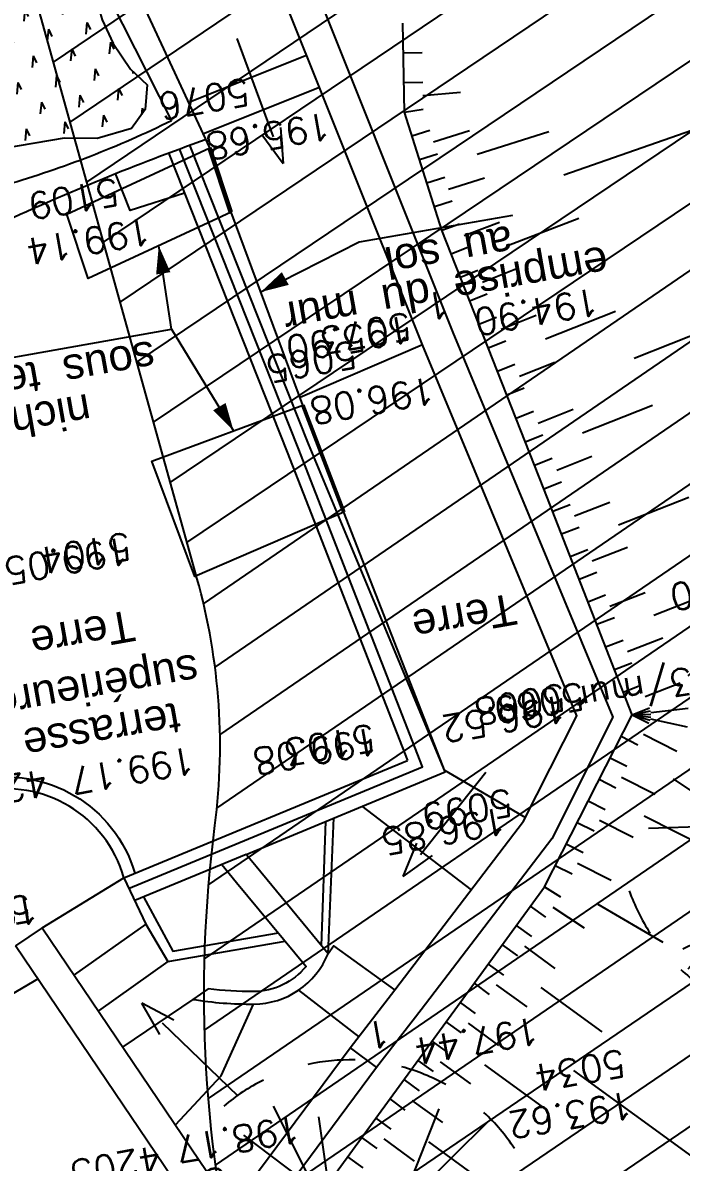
# Model space of a CAD drawing. Extents: x -2313930 to 3286427, y -3858277 to 2572692.
# Drawn here: x 489 to 1328, y 7407 to 8860 of the extents above; entities that cross this region are included whole.
import ezdxf
from ezdxf.enums import TextEntityAlignment as Align
from ezdxf.lldxf.tags import DXFTag

# ---------------------------------------------------------------- set-up
doc = ezdxf.new("R2010")
doc.units = 0
for name, color, linetype, lineweight in [('_GAZELEC-RESERVATION 2', 132, 'Continuous', 18), ('Fond topo - BAT', 252, 'Continuous', 50), ('Fond topo - P', 252, 'Continuous', 50)]:
    doc.layers.add(name, color=color, linetype=linetype, lineweight=lineweight)
for name, color, linetype in [('Fond topo - BAT_ANN', 252, 'Continuous'), ('Fond topo - BAT_TXT', 252, 'Continuous'), ('Fond topo - CLO_MUR', 252, 'Continuous'), ('Fond topo - ESPACE_BOISE', 252, 'Continuous'), ('Fond topo - TAL', 252, 'Continuous'), ('Fond topo - TAL_HAC', 252, 'Continuous'), ('Fond topo - VEG', 252, 'Continuous'), ('Fond topo - VOI_TXT', 252, 'Continuous'), ('Fond topo - Z_500', 252, 'Continuous'), ('prlm-VRD', 2, 'Continuous'), ('SA - EBC', 252, 'Continuous')]:
    doc.layers.add(name, color=color, linetype=linetype)
for name, color, linetype, plot in [('Fond topo - N', 252, 'Continuous', False), ('Fond topo - NCACHE', 252, 'Continuous', False), ('Fond topo - ZCACHE', 252, 'Continuous', False)]:
    doc.layers.add(name, color=color, linetype=linetype, plot=plot)
doc.styles.add('2000_ARIAL', font='arial.ttf', dxfattribs={"height": 0.400000006})
doc.styles.add('SIMPLEX', font='simplex_.ttf', dxfattribs={"height": 1.25})
tags = doc.linetypes.add('L1', pattern=[1.0000000298023224, 0.6000000238418579, -0.4000000059604645]).pattern_tags.tags
tags[6:7] = [DXFTag(74, 4), DXFTag(75, 0), DXFTag(340, '0'), DXFTag(46, 0.0), DXFTag(50, 0.0), DXFTag(44, 0.0), DXFTag(45, 0.0)]
tags[4:5] = [DXFTag(74, 4), DXFTag(75, 0), DXFTag(340, '0'), DXFTag(46, 0.0), DXFTag(50, 0.0), DXFTag(44, 0.0), DXFTag(45, 0.0)]
tags = doc.linetypes.add('L16', pattern=[0.37500001490116125, 0.300000011920929, -0.07500000298023224]).pattern_tags.tags
tags[6:7] = [DXFTag(74, 4), DXFTag(75, 0), DXFTag(340, '0'), DXFTag(46, 0.0), DXFTag(50, 0.0), DXFTag(44, 0.0), DXFTag(45, 0.0)]
tags[4:5] = [DXFTag(74, 4), DXFTag(75, 0), DXFTag(340, '0'), DXFTag(46, 0.0), DXFTag(50, 0.0), DXFTag(44, 0.0), DXFTag(45, 0.0)]
tags = doc.linetypes.add('L8', pattern=[0.22500000894069674, 0.1500000059604645, -0.07500000298023224]).pattern_tags.tags
tags[6:7] = [DXFTag(74, 4), DXFTag(75, 0), DXFTag(340, '0'), DXFTag(46, 0.0), DXFTag(50, 0.0), DXFTag(44, 0.0), DXFTag(45, 0.0)]
tags[4:5] = [DXFTag(74, 4), DXFTag(75, 0), DXFTag(340, '0'), DXFTag(46, 0.0), DXFTag(50, 0.0), DXFTag(44, 0.0), DXFTag(45, 0.0)]

# ---------------------------------------------------------------- blocks, each defined once
blk = doc.blocks.new('ESC01')
at = {"ltscale": 2}
for p, q in [((1.338104, 0), (0, 0)), ((1.257547, 0.126415), (1.7, 0)), ((1.257547, -0.126415), (1.7, 0))]:
    blk.add_line(p, q, dxfattribs=at)
blk = doc.blocks.new('PTOPO')
at = {"layer": 'Fond topo - NCACHE', "style": 'SIMPLEX'}
blk.add_attdef('MAT', text='', height=0.34, dxfattribs=at).set_placement((0.09999999986030161, -0.09999999962747097), align=Align.TOP_LEFT)
at = {"layer": 'Fond topo - ZCACHE', "style": 'SIMPLEX'}
blk.add_attdef('ALT', (0.09999999986030161, 0.09999999962747097), '', height=0.34, dxfattribs=at)
blk = doc.blocks.new('VEG12A')
at = {"ltscale": 2}
for p, q in [((0.01815258799999997, 0.057406781), (0.100441039, 0.47293725)), ((0.05749608, 0.253444298), (0.145517598, 0.414706841)), ((0.037902722, 0.15845596), (-0.06593155700000003, 0.344147082)), ((-0.158788295, 0.086017079), (-0.245985314, 0.284587218)), ((0.04981112299999996, 0.033821695), (0.391570728, 0.285894318)), ((0.143890955, 0.107467204), (0.230033352, 0.253971609)), ((0.2917471699999999, 0.208620217), (0.392372872, 0.233301274)), ((-0.05229389700000003, 0.02983962500000001), (-0.383643778, 0.204631851)), ((-0.25001839, 0.135126714), (-0.3755999820000001, 0.091127132)), ((0.122915307, -0.02992704099999999), (0.317230371, 0.05540147100000001)), ((0.057557527, -0.01766878999999999), (0.411943876, -0.08413611500000001)), ((-0.05265807700000003, -0.029192154), (-0.412380265, -0.256628677)), ((-0.09359106700000003, -0.049762263), (-0.2956446150000001, -0.04653133200000001)), ((0.01825986499999999, -0.057372749), (0.107637982, -0.4128258760000001)), ((0.184132294, -0.04763066399999999), (0.323120213, -0.192805613)), ((0.02259491799999996, -0.07955337300000001), (0.001649748999999978, -0.36183712)), ((-0.151821475, -0.09483882200000002), (-0.2999525240000001, -0.315936062)), ((0.05371548199999998, -0.188497704), (0.197263789, -0.356749422))]:
    blk.add_line(p, q, dxfattribs=at)
for start, end in [(90, 103.8461539085843), (62.30769199853572, 76.15384597947835), (117.6923078993823, 131.5384619204946), (34.61538499867542, 48.46153799321151), (145.3846149358338, 159.2307690506909), (6.923076979206323, 20.76923090842763), (173.0769230068974, 186.9230769931026), (200.7692310571047, 214.6153850641662), (228.4615380795054, 242.3076921006177), (283.8461540205217, 297.6923080014643), (256.1538460914157, 270)]:
    blk.add_arc((0, 0), 0.496982058, start, end, dxfattribs=at)
blk = doc.blocks.new('A$C1F970F0F')
at = {"layer": 'Fond topo - VEG'}
h = blk.add_hatch(dxfattribs=at)
h.set_pattern_fill('LANDE2', color=256, scale=10.0000001, angle=-10.72360141139323, style=0, pattern_type=2)
h.set_pattern_definition([(264.5415095306616, (9750.971630015794, 14785.74238767628), (40.34504237996252, -84.24534251883888), [15.00000015, -78.40770928407707]), (264.5415095306616, (9731.59970288858, 14751.83474161739), (40.34504237996252, -84.24534251883888), [15.00000015, -78.40770928407707]), (264.5415095306616, (9712.227775744037, 14717.927095467), (40.34504237996252, -84.24534251883888), [15.00000015, -78.40770928407707]), (295.5897315306617, (9750.971630015794, 14785.74238767628), (49.23041195806751, 8.738798001327783), [10.0000001, -83.4077093340771]), (295.5897315306617, (9731.59970288858, 14751.83474161739), (49.23041195806751, 8.738798001327783), [10.0000001, -83.4077093340771]), (295.5897315306617, (9712.227775744037, 14717.927095467), (49.23041195806751, 8.738798001327783), [10.0000001, -83.4077093340771])])
h.paths.add_polyline_path([(402.3112610946278, 9053.760915252773), (467.0090992471012, 9087.424570366396), (507.8056451401558, 9101.086619201697), (553.8528710058147, 9091.750365369368), (582.6202307905187, 9071.175482231103), (595.4504581813117, 9028.510636241828), (609.5685951733576, 8998.331373440706), (631.7508805482298, 8965.497906214076), (652.8560764352111, 8945.31390825935), (650.2520582392016, 8913.917405658818), (632.9173511627416, 8889.82828364506), (589.0886175481537, 8876.795382116374), (546.9134431486123, 8877.480258685993), (469.8051911543507, 8864.37661047986), (419.153954237222, 8843.712231938292), (363.2524606420443, 8846.046328226019), (307.7425982917389, 8819.850155145812), (248.6620034991754, 8800.607864193345), (187.2800634416283, 8784.45912606413), (131.764137503774, 8748.171514346303), (117.2591372061879, 8688.39747468704), (91.01025159923552, 8648.718062970176), (30.20320767611634, 8622.748982781495), (-28.00976444200933, 8601.90972020209), (-48.04644723036586, 8619.365020503119), (-56.33789107739494, 8652.913243093468), (-43.74262154196617, 8687.250659616431), (-37.43992015670779, 8717.55282372527), (-41.69477333234227, 8744.81355041717), (-38.71674939766763, 8767.521436884825), (-19.03399232742504, 8811.288349233151), (81.96673904075237, 8854.314429886274), (139.2306060843939, 8893.662518143177), (227.7466465265452, 8928.052230497406), (289.8968977148595, 8979.357371094735), (346.0182111578333, 8992.237727327)])
at = {"layer": 'SA - EBC'}
h = blk.add_hatch(dxfattribs=at)
h.set_pattern_fill('_USER', color=256, scale=74.99999999999999, angle=-325.7236014113932, style=0, pattern_type=0)
h.set_pattern_definition([(34.27639858860678, (-277130161.1279894, -473864756.7787022), (-42.238928459823, 61.97477650275113), [])])
edge = h.paths.add_edge_path()
edge.add_line((5801.470568619522, -3162.013069131843), (4083.559282644929, -3271.123614088357))
edge.add_line((4083.559282644929, -3271.123614088356), (4014.481307725509, -3717.332461968055))
edge.add_line((4014.48130772551, -3717.332461968055), (3135.517961824245, -3810.19300101904))
edge.add_line((3135.517961824245, -3810.19300101904), (2274.245008604417, -3693.648081323564))
edge.add_line((2274.245008604417, -3693.648081323564), (1554.636776175834, -3420.099318784944))
edge.add_arc((2508.775769578408, -2315.674454232369), 1459.498372788833, 157.1868533427094, 229.1754823893534, ccw=False)
edge.add_arc((1966.013830892235, -2087.371785851423), 870.6752834691503, 94.3015183869224, 157.1868533106914, ccw=False)
edge.add_line((1900.708697991695, -1219.149067345796), (2859.239020416566, -1223.495634912559))
edge.add_arc((3100.860739749298, 1265.329539486049), 2500.526305395239, 264.4549516394795, 302.9422754293212)
edge.add_arc((4209.331858878893, -445.3369775435177), 462.1229708170858, 302.9422754305585, 376.8336969250394)
edge.add_arc((2214.122706379954, -1049.006753214115), 2546.655714682971, 16.8336969158998, 38.14703645440247)
edge.add_arc((3041.32627014761, -399.2990096244524), 1494.806919462396, 38.14703657403813, 72.97328584086019)
edge.add_line((3479.031970107599, 1029.988031775616), (2182.437305702805, 1414.38613606858))
edge.add_line((2182.437305702805, 1414.38613606858), (1056.590900019184, 1822.819186472099))
edge.add_arc((1766.412018482452, 3779.442320525911), 2081.398594438606, 212.7495497786225, 250.0603089288685, ccw=False)
edge.add_line((15.86575126143373, 2653.472571668582), (-104.0907319930869, 3091.26353710603))
edge.add_line((-104.0907319930869, 3091.26353710603), (-169.6986146466322, 3639.54836895815))
edge.add_line((-169.6986146466322, 3639.548368958149), (-35.58090533515337, 6158.014854826562))
edge.add_arc((-194.3533792400212, 7143.826589584332), 998.5156357593988, 279.1493507374978, 373.962283499627)
edge.add_arc((2392.201579171132, 7786.918955579627), 1666.786287877102, 172.6269749467245, 193.9622835974407, ccw=False)
edge.add_arc((-45.50651600643437, 8102.354993671941), 791.2455775503726, -7.373025019439765, 16.43829965925021)
edge.add_line((713.3969204091394, 8326.263765657093), (486.7428317772967, 9142.81155059313))
edge.add_line((486.7428317772967, 9142.811550593131), (1338.845530021721, 9564.23852196786))
edge.add_line((1338.845530021721, 9564.23852196786), (1632.623584095551, 8945.24637913095))
edge.add_line((1632.623584095551, 8945.246379130947), (1394.029444699765, 8829.874494032001))
edge.add_line((1394.029444699765, 8829.874494032001), (1731.997733793977, 8131.230781666551))
edge.add_arc((1233.216649704336, 7889.945865525577), 554.0766919865823, -19.640967550384175, 25.815335324856676, ccw=False)
edge.add_line((1755.055695752756, 7703.706797235046), (1558.214479468655, 6807.520788570679))
edge.add_line((1558.214479468655, 6807.52078857068), (1570.021725572625, 6609.158708993335))
edge.add_line((1570.021725572625, 6609.158708993335), (1852.913141606868, 5734.125706863067))
edge.add_line((1852.913141606869, 5734.125706863067), (2726.748207475315, 4020.986816292172))
edge.add_line((2726.748207475315, 4020.986816292172), (3802.352916265851, 4004.947770972833))
edge.add_arc((8355.58168857983, 5950.706307988518), 4951.552134169374, 203.138762427905, 230.8301436200186)
edge.add_arc((13583.66465597079, 12367.85935474512), 13228.79229856088, 230.8301435441083, 233.1638398044412)
edge.add_line((5652.622255943647, 1780.153648245416), (4998.697813068342, 1820.441475819727))
edge.add_line((4998.697813068342, 1820.441475819727), (4863.841220233488, 767.0816613875431))
edge.add_line((4863.841220233488, 767.0816613875434), (5595.355488733695, 631.185878681516))
edge.add_line((5595.355488733695, 631.1858786815158), (5852.747939948536, -2020.707044821664))
edge.add_line((5852.747939948536, -2020.707044821665), (5881.394298709887, -2966.563612924887))
edge.add_line((5881.394298709887, -2966.563612924887), (5801.470568619523, -3162.013069131842))
at = {"layer": 'Fond topo - BAT', "linetype": 'L8', "ltscale": 2, "flags": 128}
for points in [[(759.8106493866673, 8783.169244889517), (732.8838507178107, 8865.155235093578)], [(903.4229099183048, 8400.580271502124), (851.1549975190732, 8537.10629171945)]]:
    blk.add_lwpolyline(points, dxfattribs=at)
at = {"layer": 'Fond topo - BAT_ANN', "ltscale": 2, "flags": 128}
for points in [[(705.7497018288828, 8923.470182524406), (855.9283689005906, 8983.465145832286)], [(724.4295086334633, 8883.32475718427), (872.3297141369951, 8942.409496308312)], [(757.9846012867571, 8782.31957836157), (731.0578026061182, 8864.305568378286)], [(1003.555058804727, 8613.927797948883), (847.6463468381711, 8546.557877338864)], [(1031.720773821426, 8071.689276180755), (1134.897431749705, 8010.992520393319)], [(926.5647836087235, 8025.462540321137), (1065.884403493958, 7919.04808986593)], [(519.1394249430053, 7870.65566873581), (623.226572957115, 7934.336817863186)], [(651.2495309544878, 7875.184627921), (559.7986051897747, 7810.470698712185)], [(968.5417524853899, 7791.605425125225), (890.696556589312, 7847.650506826468), (883.4267343393732, 7837.552908452266)], [(679.3010835181409, 7827.469959560138), (590.6802653686793, 7764.758715157095)], [(845.5443057174411, 7790.895224470961), (922.4669980890357, 7731.716130838478)], [(710.9943446468217, 7779.278649515947), (621.6481911353303, 7718.919038453592)], [(688.9822431057729, 7619.249102923195), (747.1607066021497, 7681.833567219791), (788.52566444724, 7773.274129967574)]]:
    blk.add_lwpolyline(points, dxfattribs=at)
at = {"layer": 'Fond topo - BAT_TXT', "ltscale": 2, "flags": 128}
for points in [[(1118.279327367661, 8778.960646703863), (922.9172919128007, 8744.89601202435), (797.6456597362687, 8681.249481033941)], [(291.4840883573602, 8564.259580261063), (683.8468495523883, 8633.907157689704), (667.6161192759561, 8740.270807922263)], [(683.8468495523883, 8633.907157689704), (762.9745519325326, 8504.371639149835)]]:
    blk.add_lwpolyline(points, dxfattribs=at)
for points in [[(667.6161192759561, 8740.270807922263, 0, 18.41556578874588, 0), (673.3448302415328, 8705.090797325967, 18.41556578874588, 18.41556578874588, 0)], [(797.6456597362687, 8681.249481033941, 0, 18.41556578874588, 0), (828.869873060329, 8698.439587815577, 18.41556578874588, 18.41556578874588, 0)], [(762.9745519325326, 8504.371639149835, 0, 18.41556578874588, 0), (744.847081775563, 8535.061150272073, 18.41556578874588, 18.41556578874588, 0)]]:
    blk.add_lwpolyline(points, format="xyseb", dxfattribs=at)
at = {"layer": 'Fond topo - CLO_MUR', "ltscale": 2, "flags": 128}
for points in [[(732.8838507178107, 8865.155235093578), (595.3259708752812, 9160.785681295785), (737.578162402113, 9231.731968847243), (1217.726218410347, 9463.79058476511), (1556.072659400261, 9638.250657519135), (1648.440418524726, 9683.07208896966), (1759.410090392238, 9736.920094260773)], [(543.336743348578, 9177.287630536717), (683.9696385643178, 8899.524383898452)], [(760.2481739915858, 7513.759078786084), (911.6172146149553, 7717.613269527478), (968.5417524853899, 7791.605425125225), (1132.544240507754, 8006.320289522051), (1200.212336887852, 8140.674424090401), (1003.555058804727, 8613.927797948883), (804.9846325464036, 9110.986891361494), (843.9875010506925, 9126.568170044851), (1042.450676435169, 8629.777545778661), (1246.39239084399, 8138.994263528957), (1168.295787706707, 7983.934462845054), (1001.87482606627, 7766.053291485148), (945.1241530469063, 7692.287130478191), (785.1692813735144, 7476.870088785063)], [(1032.612434815967, 8069.403507116471), (858.2875839566038, 8487.47956687449), (707.3441500086315, 8868.652207269868)], [(680.1352658494717, 8858.596210176227), (831.297400717434, 8476.871291759888), (984.5356766692397, 8084.045662448926)], [(700.4577788310912, 8807.276416187065), (631.1075030774884, 8785.049144438786), (612.5114219882066, 8832.315985207637)], [(851.1549975190732, 8537.10629171945), (759.8106493866673, 8783.169244889517)], [(623.226572957115, 7934.336817863186), (984.5356766692397, 8084.045662448926)], [(875.0920185879128, 7847.642607263907), (880.4696091742672, 8006.362951624754)], [(883.4267343393732, 7837.552908452266), (890.6178136945845, 8010.567871939291)], [(778.7840838131913, 7964.229436638383), (636.9137400399468, 7905.445295686385)], [(623.226572957115, 7934.336817863186), (651.2495309544878, 7875.184627921)], [(648.0727911931631, 7910.069061410199), (685.4356058057094, 7840.713027328364), (820.0276482232662, 7864.055763917913)], [(651.2495309544878, 7875.184627921), (679.3010835181409, 7827.469959560138), (828.8276264675521, 7853.402835251362)], [(519.1394249430053, 7870.65566873581), (719.2318304536994, 7574.472732733214), (822.4824991698953, 7421.637915772496), (500.4160095933172, 7239.963820554039), (384.3169772687958, 7074.850401696899), (188.4308500548716, 6810.802551008756), (0.5798629199462084, 6539.066643808767), (-88.58026027055757, 6326.214509946725), (-142.7078490926474, 6205.097443695904), (-55.41878287176155, 5822.905741660599), (56.86273404000667, 5466.869533712125), (18.71478529120554, 5454.838988762215), (-94.05395660041108, 5812.420150183839), (-184.6789873738051, 6209.218240743221), (-125.2918926080458, 6342.104091646322), (-34.69961089330423, 6558.375220360288), (155.9076240411105, 6834.098178715247), (351.8887674293962, 7098.274107906256), (474.2308859751139, 7272.26630274395), (763.6296702608437, 7435.512911793719), (685.2580226707453, 7551.52103603315), (485.1656171253927, 7847.703971852735)], [(519.1394249430053, 7870.65566873581), (485.1656171253927, 7847.703971852735)], [(513.7716876868157, 7805.360386042954), (201.4666533479945, 7621.814395288339), (118.9079359694554, 7632.386889236196)], [(911.6172146149553, 7717.613269527478), (945.1241530469063, 7692.287130478191)]]:
    blk.add_lwpolyline(points, dxfattribs=at)
for points in [[(683.9696385643178, 8899.524383898452, -0.02128028314618147), (580.4550053925229, 8854.193911307604, -0.02128028314617755), (473.4617029592487, 8817.826834736996, -0.01164391607414323), (413.7169431145221, 8801.817698283721, -0.01164391607414144), (353.2916346947179, 8788.60744170513)], [(217.5035690292543, 8639.220679312979, -0.01153277436110533), (340.7339444674967, 8707.141614457098, -0.01153277436110653), (466.9652501989422, 8769.307813680987, -0.0115533932215109), (596.1617582009726, 8825.682282419493, -0.0115533932215109), (727.8245635271309, 8876.028326083544)], [(747.8619983874074, 7951.416834857176), (766.8504029980588, 7928.430173301303), (855.3652723855942, 7821.277341287895, -0.2234744358597434), (788.4257073632972, 7789.273817675693, -0.03213302836313745), (730.7467065543036, 7792.622759354747), (710.9943446468217, 7779.278649515947, 0.0417940314830938), (788.52566444724, 7773.274129967574, 0.3033732065013719), (883.4267343393732, 7837.552908452266), (791.521482909344, 7948.810011628495), (778.7840838131913, 7964.229436638383), (1032.612434815967, 8069.403507116471), (903.4229099183048, 8400.580271502124)], [(623.226572957115, 7934.336817863186, 0.3970092577604148), (439.9845187902147, 8044.169101524647), (436.7713415124429, 8058.820909910301, -0.3940040680040121), (637.1722809530651, 7940.115238034438)]]:
    blk.add_lwpolyline(points, format="xyb", dxfattribs=at)
at = {"layer": 'Fond topo - CLO_MUR', "linetype": 'L8', "ltscale": 2, "flags": 128}
for points in [[(759.8106493866673, 8783.169244889517), (577.5727544725125, 8698.373315646808), (550.6459558833794, 8780.359305646194), (732.8838507178107, 8865.155235093578)], [(903.4229099183048, 8400.580271502124), (713.6087138823993, 8318.577071971886), (658.9699552881915, 8465.76268981231), (851.1549975190732, 8537.10629171945)]]:
    blk.add_lwpolyline(points, dxfattribs=at)
at = {"layer": 'Fond topo - CLO_MUR', "linetype": 'L16', "ltscale": 2, "flags": 128}
blk.add_lwpolyline([(628.9684518697042, 7920.479299211539), (1003.848704825694, 8075.811365251689), (845.2578403729518, 8482.358330681423), (694.1961438699336, 8863.829615433397)], dxfattribs=at)
at = {"layer": 'Fond topo - ESPACE_BOISE', "linetype": 'L1', "ltscale": 2, "flags": 128}
blk.add_lwpolyline([(5801.470568619522, -3162.013069131843), (4083.559282644929, -3271.123614088356), (4014.48130772551, -3717.332461968055), (3135.517961824245, -3810.19300101904), (2274.245008604417, -3693.648081323564), (1554.636776175834, -3420.099318784944, -0.3248648439675891), (1163.447808694293, -1749.787382690587, -0.2814891279475962), (1900.708697991695, -1219.149067345796), (2859.239020416566, -1223.495634912559, 0.1695292870025676), (4460.631470672048, -833.159289007697, 0.3340686001642133), (4651.652558133293, -311.5085830883972, 0.09326601102169153), (4216.884593398947, 524.0158635944096, 0.153138720952933), (3479.031970107599, 1029.988031775616), (2182.437305702805, 1414.38613606858), (1056.590900019184, 1822.819186472099, -0.1642525569996709), (15.86575126143373, 2653.472571668582), (-104.0907319930869, 3091.26353710603), (-169.6986146466322, 3639.548368958149), (-35.58090533515337, 6158.014854826562, 0.4390366150430304), (774.660880078399, 7384.751557306568, -0.09336270405047195), (739.1967976091219, 8000.81547627212, 0.104271961321091), (713.3969204091394, 8326.263765657093), (486.7428317772967, 9142.811550593131), (1338.845530021721, 9564.23852196786), (1632.623584095551, 8945.246379130947), (1394.029444699765, 8829.874494032001), (1731.997733793977, 8131.23078166655, -0.2009829630843761), (1755.055695752756, 7703.706797235046), (1558.214479468655, 6807.52078857068), (1570.021725572625, 6609.158708993335), (1852.913141606869, 5734.125706863067), (2726.748207475315, 4020.986816292172), (3802.352916265851, 4004.947770972833, 0.121417881002313), (5228.074839294609, 2111.882341611708, 0.01018302282179253), (5652.622255943647, 1780.153648245416), (4998.697813068342, 1820.441475819727), (4863.841220233488, 767.0816613875434), (5595.355488733695, 631.1858786815158), (5852.747939948536, -2020.707044821665), (5881.394298709887, -2966.563612924887)], format="xyb", close=True, dxfattribs=at)
at = {"layer": 'Fond topo - TAL', "ltscale": 2, "flags": 128}
blk.add_lwpolyline([(836.559203215612, 7480.342333147541), (1158.974879414617, 7922.676688211513), (1270.779578409324, 8142.249389980861), (1158.342263546146, 8430.485177469607), (1028.312844756061, 8759.999632350899), (980.7521374542864, 8910.67457412705), (978.4264262807595, 9023.958827165536)], dxfattribs=at)
at = {"layer": 'Fond topo - TAL_HAC', "ltscale": 2}
for p, q in [((979.2016632986252, 8986.197409525206), (1003.196607197411, 8986.690022554783)), ((979.9769003962149, 8948.435991680206), (1003.971844346988, 8948.928604984298)), ((1004.202656744086, 8931.750597261345), (1052.000397596028, 8936.15241190851)), ((980.7521374542864, 8910.67457412705), (1004.433469232689, 8914.57258952106)), ((1183.793894274221, 8830.633143598912), (1365.03081382366, 8894.014363185224)), ((990.2642789135322, 8880.539585790988), (1013.15117227468, 8887.763858207905)), ((1017.907242978653, 8872.696364092126), (1063.681029752938, 8887.144909200479)), ((1073.193171120678, 8857.009920881746), (1164.74074454863, 8885.907010836932)), ((999.7764203381191, 8850.404597271912), (1022.663313756802, 8857.62886986751)), ((1009.288561820241, 8820.269608931518), (1032.175455233377, 8827.493881622953)), ((1036.931525862486, 8812.426387236988), (1082.705312694306, 8826.87493252402)), ((1018.800703296816, 8790.13462068696), (1041.687596692623, 8797.358893286892)), ((1028.312844756061, 8759.999632350899), (1050.93253257591, 8768.021460378042)), ((1056.695466158449, 8753.437381770493), (1101.646754853471, 8770.271325263453)), ((1113.242918250664, 8740.904949943797), (1202.847044166181, 8775.359276613746)), ((1040.133701065728, 8730.043773021052), (1062.458399798522, 8738.853303341624)), ((1051.954557288748, 8700.087913233678), (1074.279256033324, 8708.897443741593)), ((1080.18968421069, 8693.919513882827), (1124.839081688062, 8711.538574711314)), ((1063.775413575537, 8670.132053908163), (1086.100112308332, 8678.941584228734)), ((1273.257242642579, 8596.95912489907), (1451.872085143548, 8667.391631562117)), ((1075.596269798557, 8640.17619412079), (1097.920968566011, 8648.985724624372)), ((1103.831396755158, 8634.00779495295), (1148.480794123695, 8651.62685570726)), ((1160.301650381373, 8621.670996102897), (1249.600445318788, 8656.909117668365)), ((1087.417126108223, 8610.220334790944), (1109.741824818142, 8619.029865115846)), ((1099.237982308366, 8580.2644750079), (1121.562681093149, 8589.07400560299)), ((1127.473109173462, 8574.096075857391), (1172.122506633505, 8591.715136594372)), ((1111.058838618032, 8550.308615678056), (1133.383537350828, 8559.118145998626)), ((1122.879694778658, 8520.35275618686), (1145.204393602959, 8529.1622864901)), ((1151.1148217006, 8514.18435683601), (1195.764219200849, 8531.803417660163)), ((1207.597997531954, 8501.814748714893), (1296.914039897053, 8537.009131763749)), ((1134.700551036336, 8490.396896582497), (1157.02524980379, 8499.206427086077)), ((1174.765141802038, 8454.250762039257), (1219.431775897718, 8471.826079952636)), ((1146.521407311344, 8460.441037069637), (1168.846106135645, 8469.25056737288)), ((1158.342263546146, 8430.485177469607), (1180.684177582813, 8439.250956683969)), ((1197.566904179184, 8395.971803349463), (1242.284990954909, 8413.415791077383)), ((1253.528722474569, 8384.592212416983), (1342.964895980952, 8419.480188260508)), ((1169.585995088683, 8401.661598804874), (1191.945038465107, 8410.383592671)), ((1180.829726516838, 8372.8380201618), (1203.188769893261, 8381.560014027926)), ((1220.054367189394, 8338.32464574981), (1264.772454017106, 8355.768633752248)), ((1192.073458024716, 8344.014441314055), (1214.43250140114, 8352.736435180183)), ((1203.317189492389, 8315.190862379137), (1225.676232926348, 8323.912856423944)), ((1242.541830125427, 8280.677488258994), (1287.25991693581, 8298.121476169925)), ((1298.503648363965, 8269.297897526852), (1387.939821927195, 8304.185873170036)), ((1214.560921034926, 8286.367283714402), (1236.919964319844, 8295.089277597857)), ((1225.80465246308, 8257.543705071332), (1248.163695839504, 8266.265698937457)), ((1265.029293096119, 8223.030330951187), (1309.747379871843, 8240.474318679107)), ((1237.048383970959, 8228.720126223585), (1259.407427347383, 8237.442120089712)), ((1248.292115347126, 8199.896547305996), (1270.651158758208, 8208.618541355134)), ((1259.535846889663, 8171.072968641262), (1281.894890300745, 8179.7949626904)), ((1287.516755980164, 8165.383173185853), (1332.234842825206, 8182.827161279795)), ((1270.779578409324, 8142.249389980861), (1293.138621820406, 8150.971384029999)), ((1294.525069244724, 8145.089972845852), (1342.185261766929, 8150.791380681295)), ((1270.779578409324, 8142.249389980861), (1294.285066002689, 8147.096249944824)), ((1270.779578409324, 8142.249389980861), (1294.76507261847, 8143.083695816723)), ((1270.779578409324, 8142.249389980861), (1292.166617615439, 8131.359277366555)), ((1270.779578409324, 8142.249389980861), (1293.690616687636, 8135.102060271516)), ((1270.779578409324, 8142.249389980861), (1294.565032320566, 8139.047487102032)), ((1294.127824464239, 8137.074773789111), (1340.990696571439, 8126.688666664273)), ((1256.803990973897, 8114.802802093534), (1278.191030180012, 8103.912689479229)), ((1285.178823843308, 8117.635983385804), (1327.952902387249, 8095.855758227037)), ((1242.828403625117, 8087.356214663737), (1264.215442779244, 8076.466101774914)), ((1228.852816304073, 8059.909626754748), (1250.239855510188, 8049.019514140444)), ((1257.227649138825, 8062.742807864007), (1300.00172765989, 8040.962582709572)), ((1214.877228920635, 8032.46303914194), (1236.264268074762, 8021.572926253117)), ((1229.276474446125, 8007.849632529554), (1272.050552841026, 7986.069407209437)), ((1286.026140276452, 8013.515995096763), (1371.574297215294, 7969.955544617879)), ((1200.901641519867, 8005.016451437625), (1222.288680725982, 7994.126338823319)), ((1186.926054175947, 7977.569863532969), (1208.313093382061, 7966.679750918664)), ((1172.950466827167, 7950.123276103172), (1194.33750600417, 7939.233163210016)), ((1201.325299661919, 7952.95645721243), (1244.099378171202, 7931.176231870651)), ((1158.974879414617, 7922.676688211513), (1179.430251807456, 7910.123691064384)), ((1141.062897388695, 7898.102557414303), (1160.457578233259, 7883.965855032618)), ((1169.943915086213, 7897.044773083424), (1209.825425307098, 7870.334004760257)), ((1226.962401727711, 7900.75511831762), (1309.764917390547, 7852.177928297462)), ((1123.15091536832, 7873.528426521254), (1142.545596230213, 7859.391724231075)), ((1105.238933342398, 7848.954295724044), (1124.633614301344, 7834.817593320699)), ((1133.58960522869, 7847.104658830305), (1172.378966900489, 7818.831253975432)), ((1087.326951413528, 7824.380164813667), (1106.721632275422, 7810.243462523488)), ((1069.414969387606, 7799.806034016457), (1088.809650272376, 7785.669331721946)), ((1097.765641273899, 7797.956397122718), (1136.555002968574, 7769.682992263512)), ((1154.466984897444, 7794.257123173889), (1232.04570841296, 7737.710313621158)), ((1051.502987367231, 7775.231903123408), (1070.897668229125, 7761.09520083323)), ((1033.591005341309, 7750.657772326198), (1052.985686226079, 7736.521070031688)), ((1061.941677227602, 7748.808135432459), (1100.731038956936, 7720.534730756264)), ((1015.679023320934, 7726.083641433151), (1035.073704182827, 7711.946939142972)), ((997.7670412950116, 7701.50951063594), (1017.161722179782, 7687.37280834143)), ((1026.117713181304, 7699.659873742201), (1064.90707487598, 7671.386468882994)), ((1082.819056931014, 7695.960599959054), (1160.397780411871, 7639.413790223312)), ((1196.221744366662, 7688.5620519309), (1351.37919131797, 7575.468433030113)), ((979.8550593661423, 7676.935379725563), (999.24974013653, 7662.798677452714)), ((961.9430773977552, 7652.361249107033), (981.3377582249902, 7638.224546633843)), ((990.2937492265129, 7650.511612034614), (1029.083110955847, 7622.238207358419)), ((944.0310953198452, 7627.787118035305), (963.4257761817387, 7613.650415745126)), ((926.119113351458, 7603.212987416774), (945.5137941786929, 7589.076284943584)), ((954.4697851802159, 7601.363350344355), (993.25914690955, 7573.089945668161)), ((1011.171128929925, 7597.664076561208), (1088.749852319277, 7541.117266842796)), ((908.2071313082064, 7578.638856528059), (927.6018121354414, 7564.502154054869))]:
    blk.add_line(p, q, dxfattribs=at)
at = {"layer": 'Fond topo - VEG', "linetype": 'L8', "ltscale": 2, "flags": 128}
blk.add_lwpolyline([(402.3112610946278, 9053.760915252773), (467.0090992471012, 9087.424570366396), (507.8056451401558, 9101.086619201697), (553.8528710058147, 9091.750365369368), (582.6202307905187, 9071.175482231103), (595.4504581813117, 9028.510636241828), (609.5685951733576, 8998.331373440706), (631.7508805482298, 8965.497906214076), (652.8560764352111, 8945.31390825935), (650.2520582392016, 8913.917405658818), (632.9173511627416, 8889.82828364506), (589.0886175481537, 8876.795382116374), (546.9134431486123, 8877.480258685993), (469.8051911543507, 8864.37661047986), (419.153954237222, 8843.712231938292), (363.2524606420443, 8846.046328226019), (307.7425982917389, 8819.850155145812), (248.6620034991754, 8800.607864193345), (187.2800634416283, 8784.45912606413), (131.764137503774, 8748.171514346303), (117.2591372061879, 8688.39747468704), (91.01025159923552, 8648.718062970176), (30.20320767611634, 8622.748982781495), (-28.00976444200933, 8601.90972020209), (-48.04644723036586, 8619.365020503119), (-56.33789107739494, 8652.913243093468), (-43.74262154196617, 8687.250659616431), (-37.43992015670779, 8717.55282372527), (-41.69477333234227, 8744.81355041717), (-38.71674939766763, 8767.521436884825), (-19.03399232742504, 8811.288349233151), (81.96673904075237, 8854.314429886274), (139.2306060843939, 8893.662518143177), (227.7466465265452, 8928.052230497406), (289.8968977148595, 8979.357371094735), (346.0182111578333, 8992.237727327)], close=True, dxfattribs=at)
at = {"layer": 'Fond topo - BAT_ANN', "ltscale": 2}
for p, xscale, yscale, zscale, rotation in [((767.3427629487181, 9004.517016132459), 100, 100, 100, 290.2349456286209), ((1084.265055878787, 8069.032043281175), 99.99999999999999, 99.99999999999999, 99.99999999999999, 231.6050831716743), ((768.3647517690748, 7656.394744425726), 99.99999999999999, 99.99999999999999, 99.99999999999999, 135.983157717413)]:
    blk.add_blockref('ESC01', p, dxfattribs=dict(at, xscale=xscale, yscale=yscale, zscale=zscale, rotation=rotation))
at = {"layer": 'Fond topo - P', "ltscale": 2}
ref = blk.add_blockref('PTOPO', (797.4491565306514, 8912.495418803579), dxfattribs=dict(at, xscale=99.99999999999994, yscale=99.99999999999994, zscale=99.99999999999994, rotation=190.0656205306617))
ref.add_attrib('MAT', '5076', dxfattribs={"layer": 'Fond topo - N', "color": 0, "ltscale": 2, "height": 33.99999999999999, "rotation": 190.0656204987762, "style": 'SIMPLEX'}).set_placement((785.8553147216284, 8920.593741549606), align=Align.TOP_LEFT)
ref.add_attrib('ALT', '195.68', (883.318544265355, 8910.895470512252), dxfattribs={"layer": 'Fond topo - Z_500', "color": 0, "ltscale": 2, "height": 33.99999999999999, "rotation": 190.0656204987762, "style": 'SIMPLEX'})
ref = blk.add_blockref('PTOPO', (631.1075030774884, 8785.049144438786), dxfattribs=dict(at, xscale=99.99999999999994, yscale=99.99999999999994, zscale=99.99999999999994, rotation=190.0656205306617))
ref.add_attrib('MAT', '5109', dxfattribs={"layer": 'Fond topo - N', "color": 0, "ltscale": 2, "height": 33.99999999999999, "rotation": 190.0656204987762, "style": 'SIMPLEX'}).set_placement((619.5136612455888, 8793.147467189145), align=Align.TOP_LEFT)
ref.add_attrib('ALT', '199.14', (654.4844160453026, 8776.732093379245), dxfattribs={"layer": 'Fond topo - Z_500', "color": 0, "ltscale": 2, "height": 33.99999999999999, "rotation": 190.0656204987762, "style": 'SIMPLEX'})
ref = blk.add_blockref('PTOPO', (1052.369744563825, 8642.28640168058), dxfattribs=dict(at, xscale=99.99999999999999, yscale=99.99999999999999, zscale=99.99999999999999, rotation=190.0656205306616))
ref.add_attrib('MAT', '1', dxfattribs={"layer": 'Fond topo - N', "color": 0, "ltscale": 2, "height": 33.99999999999999, "rotation": 190.0656204987762, "style": 'SIMPLEX'}).set_placement((1040.775902679937, 8650.384724156424), align=Align.TOP_LEFT)
ref.add_attrib('ALT', '194.90', (1225.007670787967, 8686.778955505635), dxfattribs={"layer": 'Fond topo - Z_500', "color": 0, "ltscale": 2, "height": 33.99999999999999, "rotation": 190.0656204987762, "style": 'SIMPLEX'})
ref = blk.add_blockref('PTOPO', (1003.555058804727, 8613.927797948883), dxfattribs=dict(at, xscale=99.99999999999994, yscale=99.99999999999994, zscale=99.99999999999994, rotation=190.0656205306617))
ref.add_attrib('MAT', '5073', dxfattribs={"layer": 'Fond topo - N', "color": 0, "ltscale": 2, "height": 33.99999999999999, "rotation": 190.0656204987762, "style": 'SIMPLEX'}).set_placement((991.9612169728277, 8622.026120699244), align=Align.TOP_LEFT)
ref.add_attrib('ALT', '195.90', (985.3154610341368, 8651.802627883058), dxfattribs={"layer": 'Fond topo - Z_500', "color": 0, "ltscale": 2, "height": 33.99999999999999, "rotation": 190.0656204987762, "style": 'SIMPLEX'})
ref = blk.add_blockref('PTOPO', (934.4348527326756, 8577.569129380885), dxfattribs=dict(at, xscale=99.99999999999994, yscale=99.99999999999994, zscale=99.99999999999994, rotation=190.0656205306617))
ref.add_attrib('MAT', '5065', dxfattribs={"layer": 'Fond topo - N', "color": 0, "ltscale": 2, "height": 33.99999999999999, "rotation": 190.0656204987762, "style": 'SIMPLEX'}).set_placement((922.841010900776, 8585.667452131243), align=Align.TOP_LEFT)
ref.add_attrib('ALT', '196.08', (1016.018107289324, 8573.478241376375), dxfattribs={"layer": 'Fond topo - Z_500', "color": 0, "ltscale": 2, "height": 33.99999999999999, "rotation": 190.0656204987762, "style": 'SIMPLEX'})
ref = blk.add_blockref('PTOPO', (1482.801536119517, 8347.480174985854), dxfattribs=dict(at, xscale=99.99999999999994, yscale=99.99999999999994, zscale=99.99999999999994, rotation=190.0656205306617))
ref.add_attrib('MAT', '5035', dxfattribs={"layer": 'Fond topo - N', "color": 0, "ltscale": 2, "height": 33.99999999999999, "rotation": 190.0656204987762, "style": 'SIMPLEX'}).set_placement((1471.207694252959, 8355.5784975532), align=Align.TOP_LEFT)
ref.add_attrib('ALT', '193.10', (1474.703213396367, 8335.886333172499), dxfattribs={"layer": 'Fond topo - Z_500', "color": 0, "ltscale": 2, "height": 33.99999999999999, "rotation": 190.0656204987762, "style": 'SIMPLEX'})
ref = blk.add_blockref('PTOPO', (646.411734329092, 8333.501746760887), dxfattribs=dict(at, xscale=99.99999999999994, yscale=99.99999999999994, zscale=99.99999999999994, rotation=190.0656205306617))
ref.add_attrib('MAT', '5104', dxfattribs={"layer": 'Fond topo - N', "color": 0, "ltscale": 2, "height": 33.99999999999999, "rotation": 190.0656204987762, "style": 'SIMPLEX'}).set_placement((634.8178924971922, 8341.600069511245), align=Align.TOP_LEFT)
ref.add_attrib('ALT', '199.05', (626.3461175559728, 8369.39445968529), dxfattribs={"layer": 'Fond topo - Z_500', "color": 0, "ltscale": 2, "height": 33.99999999999999, "rotation": 190.0656204987762, "style": 'SIMPLEX'})
ref = blk.add_blockref('PTOPO', (1224.274107817037, 8141.927501167968), dxfattribs=dict(at, xscale=99.99999999999999, yscale=99.99999999999999, zscale=99.99999999999999, rotation=190.0656205306616))
ref.add_attrib('MAT', '5069', dxfattribs={"layer": 'Fond topo - N', "color": 0, "ltscale": 2, "height": 33.99999999999999, "rotation": 190.0656204987762, "style": 'SIMPLEX'}).set_placement((1212.680265985137, 8150.025823918328), align=Align.TOP_LEFT)
ref.add_attrib('ALT', '196.73/mur', (1474.000815958967, 8226.301125890719), dxfattribs={"layer": 'Fond topo - Z_500', "color": 0, "ltscale": 2, "height": 33.99999999999999, "rotation": 190.0656204987762, "style": 'SIMPLEX'})
ref = blk.add_blockref('PTOPO', (1200.212336887852, 8140.674424090401), dxfattribs=dict(at, xscale=99.99999999999994, yscale=99.99999999999994, zscale=99.99999999999994, rotation=190.0656205306617))
ref.add_attrib('MAT', '5068', dxfattribs={"layer": 'Fond topo - N', "color": 0, "ltscale": 2, "height": 33.99999999999999, "rotation": 190.0656204987762, "style": 'SIMPLEX'}).set_placement((1188.618495078829, 8148.772746836428), align=Align.TOP_LEFT)
ref.add_attrib('ALT', '196.52', (1183.373760730326, 8167.689459172504), dxfattribs={"layer": 'Fond topo - Z_500', "color": 0, "ltscale": 2, "height": 33.99999999999999, "rotation": 190.0656204987762, "style": 'SIMPLEX'})
ref = blk.add_blockref('PTOPO', (957.3634675294595, 8088.990955413364), dxfattribs=dict(at, xscale=99.99999999999994, yscale=99.99999999999994, zscale=99.99999999999994, rotation=190.0656205306617))
ref.add_attrib('MAT', '5103', dxfattribs={"layer": 'Fond topo - N', "color": 0, "ltscale": 2, "height": 33.99999999999999, "rotation": 190.0656204987762, "style": 'SIMPLEX'}).set_placement((945.7696256629013, 8097.089277980712), align=Align.TOP_LEFT)
ref.add_attrib('ALT', '199.08', (943.2993005539702, 8126.46057072008), dxfattribs={"layer": 'Fond topo - Z_500', "color": 0, "ltscale": 2, "height": 33.99999999999999, "rotation": 190.0656204987762, "style": 'SIMPLEX'})
ref = blk.add_blockref('PTOPO', (540.7432164082546, 8031.636120547913), dxfattribs=dict(at, xscale=99.99999999999994, yscale=99.99999999999994, zscale=99.99999999999994, rotation=190.0656205306617))
ref.add_attrib('MAT', '4202', dxfattribs={"layer": 'Fond topo - N', "color": 0, "ltscale": 2, "height": 33.99999999999999, "rotation": 190.0656204987762, "style": 'SIMPLEX'}).set_placement((529.1493745416963, 8039.734443115261), align=Align.TOP_LEFT)
ref.add_attrib('ALT', '199.17', (710.2946101425774, 8101.8259107542), dxfattribs={"layer": 'Fond topo - Z_500', "color": 0, "ltscale": 2, "height": 33.99999999999999, "rotation": 190.0656204987762, "style": 'SIMPLEX'})
ref = blk.add_blockref('PTOPO', (1132.544240507754, 8006.320289522051), dxfattribs=dict(at, xscale=99.99999999999994, yscale=99.99999999999994, zscale=99.99999999999994, rotation=190.0656205306617))
ref.add_attrib('MAT', '5099', dxfattribs={"layer": 'Fond topo - N', "color": 0, "ltscale": 2, "height": 33.99999999999999, "rotation": 190.0656204987762, "style": 'SIMPLEX'}).set_placement((1120.950398698731, 8014.418612268079), align=Align.TOP_LEFT)
ref.add_attrib('ALT', '196.85', (1106.839048931468, 8024.763174513053), dxfattribs={"layer": 'Fond topo - Z_500', "color": 0, "ltscale": 2, "height": 33.99999999999999, "rotation": 190.0656204987762, "style": 'SIMPLEX'})
ref = blk.add_blockref('PTOPO', (519.4749931284331, 7871.682433923926), dxfattribs=dict(at, xscale=99.99999999999994, yscale=99.99999999999994, zscale=99.99999999999994, rotation=190.0656205306617))
ref.add_attrib('MAT', '5102', dxfattribs={"layer": 'Fond topo - N', "color": 0, "ltscale": 2, "height": 33.99999999999999, "rotation": 190.0656204987762, "style": 'SIMPLEX'}).set_placement((507.881151279204, 7879.780756582779), align=Align.TOP_LEFT)
ref.add_attrib('ALT', '199.21', (511.4561096074525, 7911.839677956723), dxfattribs={"layer": 'Fond topo - Z_500', "color": 0, "ltscale": 2, "height": 33.99999999999999, "rotation": 190.0656204987762, "style": 'SIMPLEX'})
ref = blk.add_blockref('PTOPO', (976.5430193086108, 7712.59218281771), dxfattribs=dict(at, xscale=99.99999999999999, yscale=99.99999999999999, zscale=99.99999999999999, rotation=190.0656205306616))
ref.add_attrib('MAT', '1', dxfattribs={"layer": 'Fond topo - N', "color": 0, "ltscale": 2, "height": 33.99999999999999, "rotation": 190.0656204987762, "style": 'SIMPLEX'}).set_placement((964.9491774767112, 7720.690505568069), align=Align.TOP_LEFT)
ref.add_attrib('ALT', '197.44', (1149.180945550082, 7757.084736734269), dxfattribs={"layer": 'Fond topo - Z_500', "color": 0, "ltscale": 2, "height": 33.99999999999999, "rotation": 190.0656204987762, "style": 'SIMPLEX'})
ref = blk.add_blockref('PTOPO', (1276.478231092144, 7674.013161934447), dxfattribs=dict(at, xscale=99.99999999999994, yscale=99.99999999999994, zscale=99.99999999999994, rotation=190.0656205306617))
ref.add_attrib('MAT', '5034', dxfattribs={"layer": 'Fond topo - N', "color": 0, "ltscale": 2, "height": 33.99999999999999, "rotation": 190.0656204987762, "style": 'SIMPLEX'}).set_placement((1264.88438928312, 7682.111484680474), align=Align.TOP_LEFT)
ref.add_attrib('ALT', '193.62', (1268.379908368993, 7662.419320121091), dxfattribs={"layer": 'Fond topo - Z_500', "color": 0, "ltscale": 2, "height": 33.99999999999999, "rotation": 190.0656204987762, "style": 'SIMPLEX'})
ref = blk.add_blockref('PTOPO', (768.209323048102, 7524.480647780795), dxfattribs=dict(at, xscale=99.99999999999994, yscale=99.99999999999994, zscale=99.99999999999994, rotation=190.0656205306617))
ref.add_attrib('MAT', '5095', dxfattribs={"layer": 'Fond topo - N', "color": 0, "ltscale": 2, "height": 33.99999999999999, "rotation": 190.0656204987762, "style": 'SIMPLEX'}).set_placement((756.6154812044203, 7532.578970343811), align=Align.TOP_LEFT)
ref.add_attrib('ALT', '198.17', (844.74193173668, 7631.846110410195), dxfattribs={"layer": 'Fond topo - Z_500', "color": 0, "ltscale": 2, "height": 33.99999999999999, "rotation": 190.0656204987762, "style": 'SIMPLEX'})
ref = blk.add_blockref('PTOPO', (685.2580226707453, 7551.52103603315), dxfattribs=dict(at, xscale=99.99999999999994, yscale=99.99999999999994, zscale=99.99999999999994, rotation=190.0656205306617))
ref.add_attrib('MAT', '4203', dxfattribs={"layer": 'Fond topo - N', "color": 0, "ltscale": 2, "height": 33.99999999999999, "rotation": 190.0656204987762, "style": 'SIMPLEX'}).set_placement((673.6641808617222, 7559.619358779178), align=Align.TOP_LEFT)
ref.add_attrib('ALT', '200.09', (677.1596999475952, 7539.927194219796), dxfattribs={"layer": 'Fond topo - Z_500', "color": 0, "ltscale": 2, "height": 33.99999999999999, "rotation": 190.0656204987762, "style": 'SIMPLEX'})
at = {"layer": 'Fond topo - VEG', "ltscale": 2, "xscale": 503.1999999999997, "yscale": 503.1999999999997, "zscale": 99.99999999999997, "rotation": 192.432705982593}
for p in [(1503.103576788088, 8000.58920032087), (1594.326988018115, 7508.237931063991), (911.5980927807906, 7452.049873072187), (1557.756089691584, 7390.860724729546)]:
    blk.add_blockref('VEG12A', p, dxfattribs=at)
at = {"layer": 'Fond topo - BAT_TXT', "style": '2000_ARIAL'}
for s, rotation, p in [('au  sol', 190.0656205035111, (1115.092074300365, 8766.243372342287)), ('emprise  du  mur ', 190.0656205035111, (1236.236823774776, 8740.24063221752)), ('sous  terrasse', 190.0656205486628, (659.1659688057698, 8619.439650734865)), ('niches', 190.0656205486628, (577.2769391981286, 8551.749816094472)), ('supérieure', 190.0656205486628, (714.5161906705789, 8220.006837932493)), ('terrasse', 190.0656205486628, (690.8460114221973, 8158.199451933963))]:
    blk.add_text(s, height=39.99999999999999, rotation=rotation, dxfattribs=at).set_placement(p)
at = {"layer": 'Fond topo - VOI_TXT', "style": '2000_ARIAL'}
for p in [(1119.228334434641, 8297.228294130235), (632.7991235875929, 8276.170551456624)]:
    blk.add_text('Terre', height=39.99999999999999, rotation=190.0656205035111, dxfattribs=at).set_placement(p)

msp = doc.modelspace()

# ---------------------------------------------------------------- linework, layer by layer
at = {"layer": '_GAZELEC-RESERVATION 2'}
msp.add_circle((486248.4803309143, -227485.9628347494), 2800178.148749841, dxfattribs=at)

# ---------------------------------------------------------------- block references
at = {"layer": 'prlm-VRD'}
msp.add_blockref('A$C1F970F0F', (-5.729869075061288, -165.0016201740946), dxfattribs=at)

doc.saveas('drawing.dxf')
